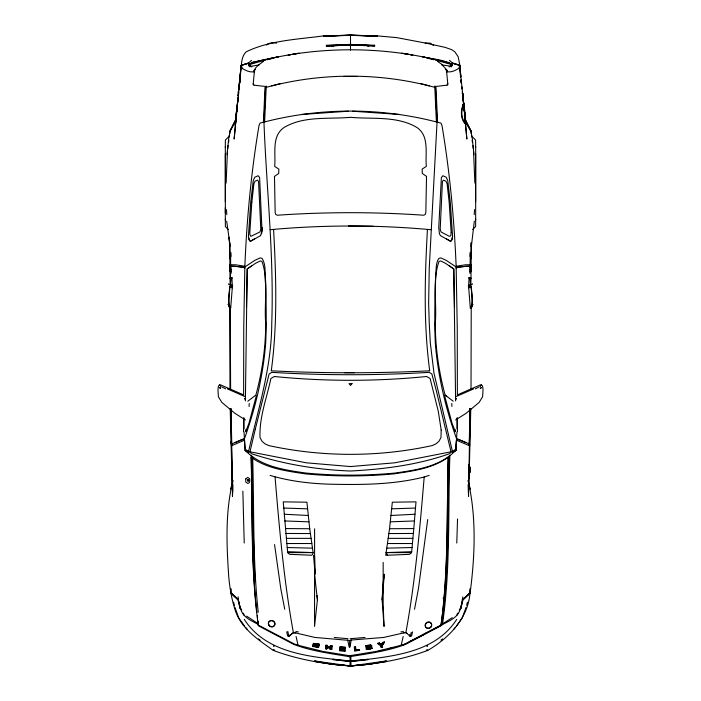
<?xml version="1.0" encoding="UTF-8"?>
<svg xmlns="http://www.w3.org/2000/svg" width="701" height="701" viewBox="0 0 701 701"><rect width="100%" height="100%" fill="white"/><g stroke="black" fill="none" stroke-linecap="round" stroke-linejoin="round"><path stroke-width="1.05" d="M225.328 219.965L225.328 153.694M225.328 212.973L225.328 207.855M225.328 201.616L225.354 169.414M225.354 169.213L225.354 165.506M225.328 165.007L225.328 146.667M230.077 282.529L229.674 242.634L229.674 246.778L229.131 237.218L229.595 242.143L226.686 221.166M460.82 76.724L459.838 65.465L452.688 63.318L451.935 64.781L452.723 63.09L459.83 65.246L460.68 76.628M475.672 219.965L475.672 153.694M475.672 146.667L475.672 165.007M229.665 243.317L229.639 258.678L229.674 242.634M243.624 395.478L243.738 328.138L244.833 266.958C246.734 219.579 251.168 172.306 259.011 125.523L260.062 123.078L263.953 122.105L265.635 86.311M314.6 528.826L314.547 626.457L317.413 599.749L317.036 595.5M470.143 588.691C470.266 615.977 450.086 637.454 427.68 650.467L427.032 650.572L427.628 649.915L427.68 650.467M225.328 147.482L225.38 140.069L228.298 137.133M471.019 389.002L471.23 307.494M475.672 219.168L475.62 226.581L472.693 229.525M230.226 307.625L230.611 389.002M230.48 278.49L230.69 252.342L230.98 256.435M245.385 400.946L247.19 268.991L255.567 263.287L260.229 260.965L261.946 261.394C268.93 280.829 263.909 303.051 265.723 323.371C265.67 347.591 262.2 371.679 255.9 395.049L247.795 401.235M470.923 282.529L471.326 242.634L471.326 246.778L474.314 221.166M229.77 307.494L229.981 389.002M226.125 183.119L227.431 151.53M456.947 431.991L455.948 450.156C440.184 466.761 416.403 470.003 394.917 473.061A387.784 315.117 0 0 1 306.083 473.061C284.597 470.003 260.816 466.761 245.052 450.156L248.373 452.303L249.968 451.803L306.276 462.809L350.5 466.559L394.724 462.809L451.032 451.803L452.627 452.303L455.948 450.156M456.999 428.775L457.157 418.059M469.188 444.837L470.073 408.499L468.531 496.352L468.128 484.777M448.999 456.474C447.632 512.413 449.411 568.686 441.91 624.267L441.796 624.985L407.29 643.089M469.53 445.047L470.073 408.499M243.527 431.658L243.782 417.805M469.39 444.679L470.056 408.604M470.792 408.578L469.311 469.617M246.498 307.52L247.269 268.991L251.834 265.679M230.62 589.296L230.55 592.363L238.191 599.443L240.233 608.17L241.319 609.66M230.752 588.963L230.655 593.107L238.086 600.091L239.97 607.828L241.556 610.15M350.141 656.635L350.018 665.95L350.982 665.95C376.884 663.978 402.803 659.667 427.224 650.589M230.068 271.673L230.279 264.251M229.709 133.269L229.762 131.341L235.492 120.02L237.253 105.036M468.61 485.924L469.249 471.799M456.78 543.047L457.543 518.933M229.429 136.967L229.595 132.13L235.387 120.519L238.033 98.114M472.921 304.339L471.58 307.424L470.31 307.993L468.636 286.893L469.065 277.666L469.985 277.438L470.949 278.411L470.651 277.815L469.065 277.666M232.872 484.777L232.469 496.352L230.848 408.499M245.736 429.617L245.648 431.755L248.969 423.229L256.356 395.785M265.066 86.232L263.436 122.246C320.033 107.376 380.967 107.376 437.564 122.246L435.934 86.232M266.249 86.1L264.61 121.948M249.083 406.484L249.214 403.478M231.935 277.666L230.349 277.815L230.051 278.411L231.015 277.438L231.935 277.666L232.364 286.893L230.69 307.993L229.42 307.424L228.079 304.339M474.551 209.617L474.2 214.637M462.844 596.849L460.776 607.785L461.547 607.469L459.26 610.001M427.426 229.455C424.85 276.536 423.395 323.95 429.722 370.811C376.954 373.405 324.046 373.405 271.278 370.811C277.605 323.95 276.15 276.536 273.574 229.455M435.365 86.311L437.047 122.105L429.249 268.062L428.644 303.41L429.257 323.415L430.3 342.763L433.972 373.063L452.627 452.303M342.114 649.976L345.146 650.169L345.085 650.984L339.687 650.642L339.897 646.988L345.295 647.33L345.207 648.46L341.168 648.206M340.791 649.117L344.708 649.459L340.791 649.117L340.721 650.309L345.102 650.589L340.038 650.423L340.204 647.338L345.26 647.663M344.752 648.889L340.8 648.732L340.861 647.855L345.243 648.136M341.133 649.275L341.107 649.906M341.15 648.521L341.203 648.013L341.15 648.521L344.778 648.556L344.699 649.696L341.107 649.468M229.779 133.514L229.884 131.525L235.974 120.554M228.605 304.462L229.621 286.49M382.098 599.749L383.167 582.268L384.358 574.259L382.098 599.749L384.034 626.457L383.167 603.964L383.167 562.404M248.417 236.579L250.704 202.361L253.245 180.604L254.743 177.265L258.143 175.732L259.624 177.598L262.008 231.015L260.509 235.685L250.669 241.17L249.679 240.846L248.881 239.4L248.417 236.579L249.679 240.846M227.028 154.711L228.999 135.661M262.244 227.448L261.587 233.775M470.02 256.435L470.31 252.342L470.029 269.762M240.25 72.685L240.18 76.724M253.219 83.682L253.964 85.207L253.131 84.698L254.358 71.905L253.928 71.537C254.857 66.981 259.922 64.036 263.436 61.381M413.8 528.563L416 501.855L392.332 502.205L389.537 528.747L385.743 555.306L409.524 554.342L411.592 552.607L413.8 528.563L389.537 528.747M319.051 644.114L318.867 645.244L319.051 644.114L313.724 643.36L313.093 645.306L317.86 645.84L317.772 646.559L313.119 645.77M429.152 475.392L424.193 476.987C419.855 528.966 415.29 581.059 405.914 632.398L410.295 636.543L411.618 635.973L412.547 631.855M240.425 73.412L238.217 93.268L241.319 65.333C241.784 60.531 242.441 55.283 246.165 51.83C269.719 40.316 297.872 39.387 323.59 35.882L323.871 36.531L350.5 35.216L377.515 35.891L377.129 36.531L350.5 35.216L323.59 35.882M240.128 79.791L239.795 83.165M237.262 105.246L234.143 139.07L240.259 75.322L240.452 76.97M237.464 103.073L237.972 97.623M238.174 95.45L238.375 93.268M367.543 648.53L367.604 647.873L370.531 647.575L370.627 648.495L367.701 648.793L367.622 647.961M325.947 648.793L326.298 645.306M326.482 648.846L326.64 647.277L330.592 647.671L330.434 649.24M326.832 645.358L326.666 646.997L330.618 647.391L330.776 645.752M331.415 649.336L331.757 645.849M227.737 148.568L228.035 145.606M236.176 118.925L236.623 114.649M236.956 111.441L237.288 108.234M239.891 82.578L240.128 80.291M273.776 650.589L273.372 649.915L273.776 650.589C297.916 659.553 323.52 663.9 349.133 665.871L350.018 665.95L314.407 660.947L332.309 664.338L350.018 665.871L332.309 664.259L314.399 661.472M237.972 98.044L236.184 115.84M238.664 91.735L238.2 95.941L238.664 92.777M318.937 645.332L314.872 644.683L318.937 645.332L318.28 647.26L312.953 646.506C312.681 643.413 323.415 648.294 313.04 645.735M313.145 645.542L313.058 646.313L318.762 646.962M313.093 645.306L313.373 643.492M313.662 643.763L313.189 645.122M318.307 646.979L318.482 645.63L314.451 645.13L314.565 644.342L318.973 645.06M317.404 646.348L317.527 645.893M318.657 647.146L318.841 645.516M239.164 88.501L239.418 86.372M237.499 102.898L238.007 98.622M238.384 95.415L238.638 93.277M239.137 88.992L239.391 86.854M460.548 76.97L459.646 64.299L458.165 56.702L454.835 51.83L451.759 49.683L445.214 47.405L426.856 43.322L396.845 37.635L377.41 35.882M468.943 278.078L470.275 278.569L470.012 277.964C469.95 287.401 474.831 299.774 470.31 307.993L471.3 307.494L470.906 307.809M427.706 519.572L418.444 588.674L414.519 609.257M235.308 124.734L235.229 125.365L235.895 121.071M240.452 70.854L241.162 65.465L248.312 63.318L249.065 64.781L248.277 63.09L241.17 65.246L240.32 76.628M441.034 625.064C448.973 569.326 446.476 512.825 448.377 456.719L449.867 455.799C447.913 511.888 450.594 568.397 442.524 624.109L440.947 625.581L441.034 625.064C448.535 569.484 446.756 513.202 448.123 457.271C432.28 468.68 412.758 471.002 394.032 473.858A387.784 315.117 0 0 1 305.207 473.858C286.49 471.002 266.958 468.68 251.124 457.271C252.491 513.202 250.713 569.484 258.213 625.064L258.327 625.774L294.122 644.561C311.919 651.159 330.977 653.647 349.624 656.706C368.27 653.647 387.329 651.159 405.125 644.561L440.92 625.774L441.034 625.064L405.099 643.895L401.174 645.262L376.709 651.343L349.624 655.733L322.539 651.343L298.074 645.262L294.148 643.895L258.213 625.064M463.282 598.961L462.713 599.6L470.134 592.809C474.989 555.797 476.575 517.285 468.093 480.702M228.544 142.443L228.876 140.331M452.583 236.579L452.119 239.4L451.321 240.846L450.331 241.17L440.491 235.685L439.413 233.775L438.756 227.448L441.376 177.598L442.857 175.732L446.257 177.265L447.755 180.604L450.296 202.361L452.583 236.579L451.321 240.846M232.907 480.702C225.109 512.107 226.581 545.115 228.771 577.151C229.832 588.446 231.733 599.679 235.299 610.466C241.293 628.806 258.424 639.785 273.32 650.467M349.974 647.111L351.201 640.039L383.666 637.446L405.914 632.398M339.897 646.988L345.295 647.33M340.204 647.338L345.278 647.566M339.687 650.642L345.12 650.8M340.861 647.855L345.225 648.232M340.721 650.309L345.12 650.493M345.085 650.984L345.146 650.169M232.39 485.924L232.758 480.632M446.335 71.458C450.743 72.939 455.396 70.529 459.059 68.181L459.681 65.333L452.828 63.239L449.472 60.356M411.233 632.39L410.295 636.543L409.489 634.633M401.174 645.262L403.18 636.508M248.373 452.303C257.968 409.717 271.69 367.517 271.743 323.415C274.126 256.215 266.52 189.191 263.953 122.105M466.095 607.381L462.222 617.949L456.246 626.282M466.621 605.34L467.409 602.273M230.673 489.167L231.567 485.811M469.872 271.83L470.73 264.794L465.455 264.785L456.307 266.249L456.316 267.738L465.464 266.275L470.722 266.284L469.872 273.329M450.962 64.343L435.347 60.058L435.347 59.313L449.63 63.134L450.962 64.343L450.252 66.56L449.043 66.858M231.015 277.438L230.165 278.192M471.317 307.73L472.658 304.392M451.199 66.893L452.828 63.239L451.619 66.306L441.735 64.895M231.61 444.679L232.706 492.216M460.066 609.59C457.63 618.002 448.614 621.077 441.796 624.985M456.982 615.189L457.683 613.445M232.057 278.078L230.725 278.569L230.988 277.964C231.05 287.401 226.169 299.774 230.69 307.993L229.7 307.494L230.094 307.809M250.038 64.343L253.131 62.293L265.653 59.313L265.653 60.058L250.038 64.343L250.748 66.56L251.957 66.858M457.376 395.478L457.262 328.138L456.176 268.273L456.737 267.011L469.539 266.152L470.424 267.703M377.226 36.224L350.5 35.05L323.774 36.224M244.123 439.746L244.456 439.071L245.245 449.245L248.61 451.435L248.373 452.627L245 450.436L244.053 431.991M481.403 384.919L480.895 385.576M313.268 643.676L313.724 643.36M313.768 643.728L318.596 644.412L313.733 643.79M319.034 644.333L318.561 644.473M318.99 644.832L318.92 644.955M318.184 647.014L312.979 646.278M249.801 66.893L248.986 64.632L252.491 62.363L278.279 56.904M459.444 610.15L461.03 607.828L462.914 600.091L470.345 593.107L470.248 588.963M382.045 645.393L384.043 642.326L382.86 642.773L381.528 644.666L379.539 643.352M381.528 644.666L379.548 643.062L377.646 643.43C381.344 643.395 380.38 647.426 382.343 646.953L382.08 645.49C388.24 638.076 380.669 644.622 382.597 647.189C380.301 648.872 380.923 643.141 381.274 647.452M381.414 644.219L382.685 642.423L384.446 642.055M381.493 644.561L382.799 642.58M231.908 444.758L231.19 445.906L244.228 440.316L244.176 438.598L231.19 444.206L231.908 443.058M290.179 634.843L288.952 636.543L287.629 635.973L286.7 631.855M459.681 609.66L460.767 608.17L462.809 599.443L470.45 592.363L470.38 589.296M464.816 115.84L463.729 104.344M456.754 619.351C434.024 654.725 388.529 656.364 350.982 661.455L367.894 659.746L367.894 659.273L350.018 660.973C312.392 656.898 266.967 654.48 244.246 619.351M374.825 36.259L375.272 35.707M453.67 629.358L454.958 627.824M366.229 645.787L370.75 645.323L371.548 646.059L370.987 647.26L371.661 647.409L371.767 648.346L366.562 649.161L366.229 645.787L370.759 645.411L371.819 645.954L370.864 645.104L365.931 645.603L366.299 649.389L372.056 648.443L371.346 647.005L371.793 645.779M463.168 104.151L463.379 106.534L463.168 104.151L464.264 104.09M463.598 106.517L464.001 106.079L463.379 106.534M367.552 46.056L369.076 46.003L367.929 45.661M230.988 277.964L230.725 278.569M425.279 633.222L423.045 635.141L422.493 634.633M351.201 640.039L349.624 640.451L314.915 637.446L293.333 632.398L288.952 636.543L287.778 631.356M333.071 45.661L331.923 46.003L333.448 46.056M242.195 68.339L241.319 65.333L248.172 63.239L251.528 60.356M440.911 640.136L442.55 638.926M452.241 617.66L441.91 624.267M231.812 444.837L230.927 408.499M249.302 64.159L252.491 62.363L254.629 62.626M244.833 266.958L254.743 260.404L260.124 257.915L262.078 258.371C266.766 265.907 264.286 275.502 265.565 283.844C266.257 303.472 266.529 323.126 265.714 342.763C263.155 375.71 255.357 408.648 244.158 439.492L241.565 439.851L235.08 442.646M455.545 419.978L466.095 413.31L479.142 402.409L482.656 396.687C482.481 393.778 484.864 381.695 478.809 385.585L457.543 394.812M468.925 287.866L471.037 286.613L468.636 286.893M426.287 650.186L426.953 649.792M250.669 241.17L254.524 238.918M422.782 635.211L410.006 641.546M475.287 388.845L479.072 387.013M456.404 396.433L473.604 388.915M479.975 386.601L480.5 386.382M403.171 644.894L406.002 643.763M254.34 69.793L255.585 69.478L253.85 70.591L254.13 72.291M266.433 87.283L280.12 83.629M271.708 85.916C322.933 72.922 378.067 72.922 429.292 85.916M271.559 58.253C323.108 46.976 377.892 46.976 429.441 58.253M378.444 651.273L382.509 650.265M387.583 649.003L391.649 647.987M254.665 71.458C250.257 72.939 245.604 70.529 241.941 68.181M424.193 476.987C394.409 484.514 363.591 484.873 333.071 484.26C311.866 483.865 290.451 481.447 270.087 475.392M382.746 642.615L384.507 642.247M381.213 647.26L382.597 647.189M271.156 58.902L266.976 59.734L266.976 59.015L278.481 56.781M379.548 643.062L378.19 643.72L379.504 643.255L381.467 644.464M377.646 643.43L379.609 643.255M259.265 64.895L250.564 66.385L248.855 65.938L248.172 63.239L248.986 64.632M472.22 283.686L468.364 285.509L468.364 286.218L472.22 284.387M288.751 55.011L290.845 54.634M292.93 54.257L299.204 53.118M288.093 55.046L290.188 54.696M292.273 54.336L297.504 53.451M400.876 631.925L403.399 631.505M386.601 661.472L368.691 664.259L350.982 665.871L368.691 664.338L386.593 660.947L350.982 665.95L350.859 656.635M425.156 43.111L430.134 43.111L433.656 45.556M446.371 62.626L448.509 62.363L452.014 64.632M436.898 86.337L446.493 85.215M365.046 637.472L350.167 638.716M367.543 646.611C371.022 645.393 371.215 647.584 367.578 647.093L367.508 646.436L367.578 647.093M367.429 647.426L370.496 647.111L370.391 646.094L367.333 646.401L367.42 647.33L370.496 647.111M367.701 648.793L370.627 648.495M301.404 114.473L348.274 111.214M355.635 646.918L355.898 650.046L359.455 649.547L359.534 650.397L354.601 650.817L354.294 647.032L355.398 646.935M359.49 649.739L355.652 650.151L359.499 649.915M359.508 650.125L354.829 650.624L354.548 647.102L355.407 647.032L355.67 650.248M359.525 650.221L354.601 650.817M366.553 649.073L370.811 648.74M270.051 229.709C323.547 224.793 377.453 224.793 430.949 229.709M390.93 515.48L414.983 514.236M390.264 521.833L414.422 520.957M387.548 555.236L386.128 552.607L411.671 551.705M391.631 508.838L415.491 508.05M386.768 548.156L412.057 547.534M343.989 76.462L357.011 76.462M348.511 226.029L373.344 226.265M354.347 372.678L344.629 372.678M388.845 533.557L413.353 533.461M468.969 464.632L469.074 467.733M468.881 466.664L468.881 472.886M468.881 466.822L469.766 466.822L469.766 472.719L468.881 472.719M468.881 467.006L469.609 467.05M469.188 467.208L469.766 467.234M469.188 467.436L469.766 467.418M469.188 467.663L469.766 467.585M469.188 467.786L469.766 467.716M469.188 467.891L469.766 467.882M469.188 468.04L469.766 468.005M469.188 468.128L469.766 468.259M469.074 468.286L469.766 468.321M469.074 468.47L469.766 468.478M469.074 468.662L469.766 468.557M469.074 468.741L469.766 468.803M469.074 468.881L469.766 468.987L469.074 469.135M468.969 469.153L469.766 469.284M468.969 469.337L469.766 469.311M469.766 469.556L469.074 469.574L469.766 469.688M469.074 469.731L469.766 469.749M468.969 469.95L469.766 469.968M469.074 470.02L469.766 470.108M469.074 470.161L469.766 470.169M469.188 470.432L469.766 470.45M469.188 470.555L469.766 470.537M469.188 470.616L469.766 470.608M469.188 470.844L469.766 470.8M468.969 470.984L469.766 470.888M469.188 471.125L469.766 471.116M468.969 471.23L469.766 471.195M468.829 471.449L469.766 471.423M468.829 471.519L469.766 471.501M468.829 471.712L469.766 471.65M469.188 471.817L469.766 471.878M468.829 472.01L469.766 472.053M469.188 472.185L469.766 472.176M468.829 472.29L469.766 472.29M468.881 472.474L469.766 472.474L469.188 472.553M286.35 538.359L311.086 538.359M388.161 538.359L412.898 538.359M286.823 543.52L311.822 543.52M387.425 543.52L412.425 543.52M287.655 552.607L313.119 552.607L309.711 528.747L306.915 502.205L283.248 501.855L287.655 552.607L289.723 554.342L311.691 555.236L312.672 554.342L313.119 552.607L287.576 551.705M386.128 552.607L411.592 552.607M443.05 598.19L445.24 598.19M347.994 638.716L334.202 637.472M285.894 533.461L310.403 533.557M285.447 528.563L309.711 528.747M287.191 547.534L312.48 548.156M283.756 508.05L307.616 508.838M284.816 520.957L308.983 521.833M284.264 514.236L308.317 515.48M352.726 111.214L399.596 114.473M325.877 645.419L327.218 645.551M330.355 645.858L332.151 646.042M327.113 646.611L330.25 646.918M326.675 646.918L330.627 647.312M326.631 647.356L330.583 647.75M327.008 647.671L330.145 647.987M325.562 648.6L326.903 648.732M330.04 649.047L331.836 649.222M254.507 85.215L264.102 86.337M232.364 286.893L229.963 286.613L232.075 287.866M459.059 68.181L458.805 68.339M313.627 643.544L318.946 644.298M446.87 72.291L447.133 70.573L445.415 69.478L446.66 69.793L447.01 70.635L446.642 71.905L447.869 84.698L447.036 85.207L447.781 83.682M295.848 631.505L298.372 631.925M403.496 53.451L408.727 54.336M410.812 54.696L412.907 55.046M401.796 53.118L408.07 54.257M410.155 54.634L412.249 55.011M422.721 56.904C432.263 59.331 442.988 59.27 451.698 64.159M228.78 283.686L232.636 285.509L232.636 286.218L228.78 284.387M422.519 56.781L434.024 59.015L434.024 59.734L429.844 58.902M437.047 122.105L440.938 123.078L441.989 125.523C449.832 172.306 454.266 219.579 456.167 266.958L456.176 268.273M420.88 83.629L434.567 87.283M241.74 610.001L239.453 607.469L240.224 607.785M220.5 386.382L221.025 386.601M465.92 442.646L459.435 439.851L456.842 439.492C445.643 408.648 437.845 375.71 435.286 342.763C434.287 318.14 434.9 293.491 436.101 268.895C436.337 265.25 436.679 261.403 438.922 258.371L440.876 257.915L446.257 260.404L456.167 266.958M227.396 388.915L244.596 396.433M243.457 394.812L222.191 385.585C216.136 381.695 218.519 393.778 218.344 396.687L221.858 402.409L234.905 413.31L245.455 419.978M221.928 387.013L225.713 388.845M470.835 278.192L469.985 277.438M258.301 624.486C251.694 620.832 243.238 617.642 240.934 609.59M446.484 238.918L450.331 241.17M274.047 649.792L274.713 650.186M258.187 623.697L246.612 616.135M455.615 400.946L453.81 268.991L445.433 263.287L440.771 260.965L439.054 261.394C432.07 280.829 437.091 303.051 435.277 323.371C435.33 347.591 438.8 371.679 445.1 395.049L446.686 396.389M378.128 643.527L381.099 645.586M377.708 643.632L380.958 645.787M437.564 61.381L441.428 64.054L446.66 69.793M449.166 265.679L453.731 268.991L454.502 307.52M258.45 638.926L260.089 640.136M445.1 395.049L453.205 401.235M240.198 607.706L238.287 599.6L230.866 592.809L230.857 588.691M472.693 137.133L475.62 140.069L475.672 147.482M228.298 229.525L225.38 226.581L225.328 219.168M220.105 385.576L219.597 384.919M244.754 626.282L238.778 617.949L234.905 607.381M246.042 627.824L247.33 629.358M325.728 35.707L326.175 36.259M469.092 443.058L469.81 444.206L456.824 438.598L456.772 440.316L469.81 445.906L469.092 444.758M465.219 121.08L471.116 131.525L471.221 133.514M471.116 131.525L465.026 120.554M244.824 268.273L244.263 267.011L231.461 266.152L230.576 267.703L230.971 269.762M470.012 277.964L470.275 278.569M228.342 304.392L229.569 307.397M243.317 613.445L244.018 615.189M382.08 645.49L382.308 646.857M231.128 271.83L230.27 264.794L235.545 264.785L244.693 266.249L244.684 267.738L235.536 266.275L230.279 266.284L231.128 273.329M444.644 395.785L452.031 423.229L455.352 431.755L455.264 429.617M469.433 485.811L470.327 489.167M233.591 602.273L234.379 605.34M296.067 636.508L298.074 645.262M347.678 640.039L349.194 647.111M468.242 480.632L468.89 483.804M293.333 632.398C283.958 581.059 279.392 528.966 275.055 476.987M284.729 609.257L280.794 588.674L274.555 544.581M371.933 647.277L370.987 647.26L371.6 646.567M372.056 648.443L366.299 649.389M370.864 645.104L365.931 645.603M472.123 140.331L472.456 142.443M237.718 598.961L238.287 599.6L238.156 596.849M472.001 135.661L473.972 154.711M257.311 615.583L257.6 617.721M258.038 620.911L258.336 623.049M461.582 86.372L461.836 88.501M462.336 92.777L462.59 94.907M462.967 98.114L463.475 102.381M463.729 104.51L465.613 120.519L471.405 132.13L471.571 136.967M461.608 86.854L461.863 88.992M462.362 93.277L462.616 95.415M462.993 98.622L463.501 102.898M463.747 105.036L465.508 120.02L471.238 131.341L471.291 133.269M465.306 117.339L465.902 124.725C460.364 119.538 460.259 109.671 463.799 103.345L465.306 117.032M460.575 73.412L465.648 122.649M314.547 574.364L317.413 599.749M462.336 91.735L462.686 94.889M463.028 98.044L463.492 102.241M256.873 612.385C250.914 560.423 252.842 507.988 251.133 455.799L252.623 456.719C254.279 508.54 252.535 560.581 258.257 612.201M461.205 83.165L460.872 79.791M460.872 80.291L461.109 82.578M464.377 114.649L464.71 117.856M472.965 145.606L473.263 148.568M464.439 115.718L464.658 117.856M464.675 111.03L463.843 104.283C460.864 110.162 460.899 118.855 465.762 123.779L464.991 114.035M465.385 122.675L462.783 93.268L466.857 139.07L465.578 124.848M313.505 555.306L315.143 574.259M226.8 214.637L226.449 209.617M473.569 151.53L474.875 183.119M359.455 649.547L359.534 650.397M471.379 286.49L472.395 304.462M254.945 581.681L252.807 518.758L252.001 456.474M436.39 121.948L434.751 86.1M451.786 403.478L451.917 406.484M314.547 555.499L315.108 573.216M244.22 543.047L242.861 491.226M232.11 483.804L230.208 408.578M470.722 264.251L470.932 271.673M457.218 417.805L457.473 431.658M243.843 418.059L244.001 428.775M471.326 242.634L471.361 258.678L471.335 243.317M230.69 441.402L230.699 443.102M475.646 165.506L475.672 201.616M469.652 468.522L469.652 471.475M469.609 466.919L469.609 468.741M469.539 469.688L469.539 471.65M469.074 471.449L468.829 478.187L468.829 464.5L468.969 467.733M468.969 471.861L468.969 478.187M350.5 35.05L350.5 50.139M349.624 640.451L349.624 646.962M349.624 655.733L349.624 656.706M266.389 45.03A8.228 4.504 0 0 1 276.65 43.12M403.399 632.828A3.934 2.042 -11.6 0 1 407.027 633.45M291.476 634.151A7.457 3.873 11.6 0 1 295.848 632.828M429.625 627.833A3.312 2.997 -34.2 0 1 425.235 626.072A3.312 2.997 -34.2 0 1 428.197 622.032A3.312 2.997 -34.2 0 1 431.562 625.196M431.352 625.993A3.312 2.997 -34.2 0 1 430.344 627.36M220.657 388.196L219.352 387.627L220.657 388.196M427.242 645.717L427.058 646.252L427.242 645.717M426.523 176.424L425.822 212.797L425.209 214.471L423.737 215.225C374.982 211.851 326.018 211.851 277.263 215.225L275.791 214.471L275.178 212.797L274.477 176.424L278.718 173.41L278.84 169.081L274.669 166.4C275.94 153.475 271.322 136.152 284.098 127.468C303.857 115.718 328.489 119.284 350.5 117.339C372.511 119.284 397.143 115.718 416.902 127.468C429.678 136.152 425.06 153.475 426.331 166.4L422.16 169.081L422.282 173.41L426.523 176.424M451.172 232.495L450.778 235.799L449.323 236.29L440.982 231.926L440.202 229.061L442.436 181.541L443.391 180.175L445.924 181.147L447.08 183.548L449.175 202.361L451.172 232.495M441.183 430.046L440.973 437.608L438.8 441.455L436.083 443.803L432.28 445.564C378.505 457.262 322.495 457.262 268.72 445.564L264.917 443.803L262.2 441.455L260.027 437.608C259.151 417.375 266.757 398.054 270.893 378.505L274.354 376.498C324.896 381.563 376.104 381.563 426.646 376.498L430.107 378.505L438.3 411.364L441.183 430.046M251.825 202.361L249.828 232.495L249.871 234.616L250.792 236.368L260.018 231.926L260.798 229.061L258.564 181.541L257.609 180.175L255.076 181.147L253.92 183.548L251.825 202.361M374.632 45.232L374.658 46.108L350.5 44.908L326.342 46.108L350.5 44.908L374.597 45.705L350.5 44.435L326.368 45.232L326.403 45.705L350.5 44.435L374.632 45.232M456.544 439.071L455.755 449.245L452.39 451.435L452.627 452.627L456 450.436L456.544 439.071M325.886 645.262L325.544 648.749L326.885 648.881L327.025 647.514L330.162 647.829L330.031 649.196L331.818 649.371L332.169 645.884L330.373 645.709L330.241 647.076L327.095 646.76L327.236 645.393L325.886 645.262M245.762 478.897L245.736 481.938L247.716 483.462L248.855 483.015L249.731 481.938L249.758 478.897L247.777 477.381L245.762 478.897M457.665 613.314L457.324 613.997L457.665 613.314M255.269 429.266L249.968 451.803L251.238 453.635C283.362 464.176 316.747 469.74 350.5 471.019C384.122 469.232 417.892 464.921 449.762 453.635L451.032 451.803L436.118 389.896L431.877 373.992L429.205 372.336C376.796 375.526 324.204 375.526 271.795 372.336L269.123 373.992L255.269 429.266M247.681 479.966L247.681 480.877L248.618 480.877L248.618 479.966L247.681 479.966L247.681 480.877L248.618 480.877L248.618 479.966L247.681 479.966M244.518 398.641L244.921 398.922L244.518 398.641M481.263 387.749L480.343 388.354L481.263 387.749M352.016 383.631L350.5 385.454L348.984 383.631L352.016 383.631M456.482 398.641L456.079 398.922L456.482 398.641M370.435 647.759C363.758 647.522 370.995 650.037 370.435 647.759M350.018 661.455L333.106 659.746L333.106 659.273L350.018 661.455M273.942 646.252L273.758 645.717L273.942 646.252M243.676 613.997L243.335 613.314L243.676 613.997M428.136 628.438A3.312 2.997 -34.2 0 0 431.492 623.864A3.312 2.997 -34.2 0 0 425.954 623.697A3.312 2.997 -34.2 0 0 428.136 628.438M268.939 625.047A3.312 3.049 25.7 0 0 274.59 625.213A3.312 3.049 25.7 0 0 271.594 620.481A3.312 3.049 25.7 0 0 268.939 625.047M268.825 625.283A3.312 3.049 25.7 0 0 274.477 625.45A3.312 3.049 25.7 0 0 271.489 620.709A3.312 3.049 25.7 0 0 268.825 625.283"/></g></svg>
